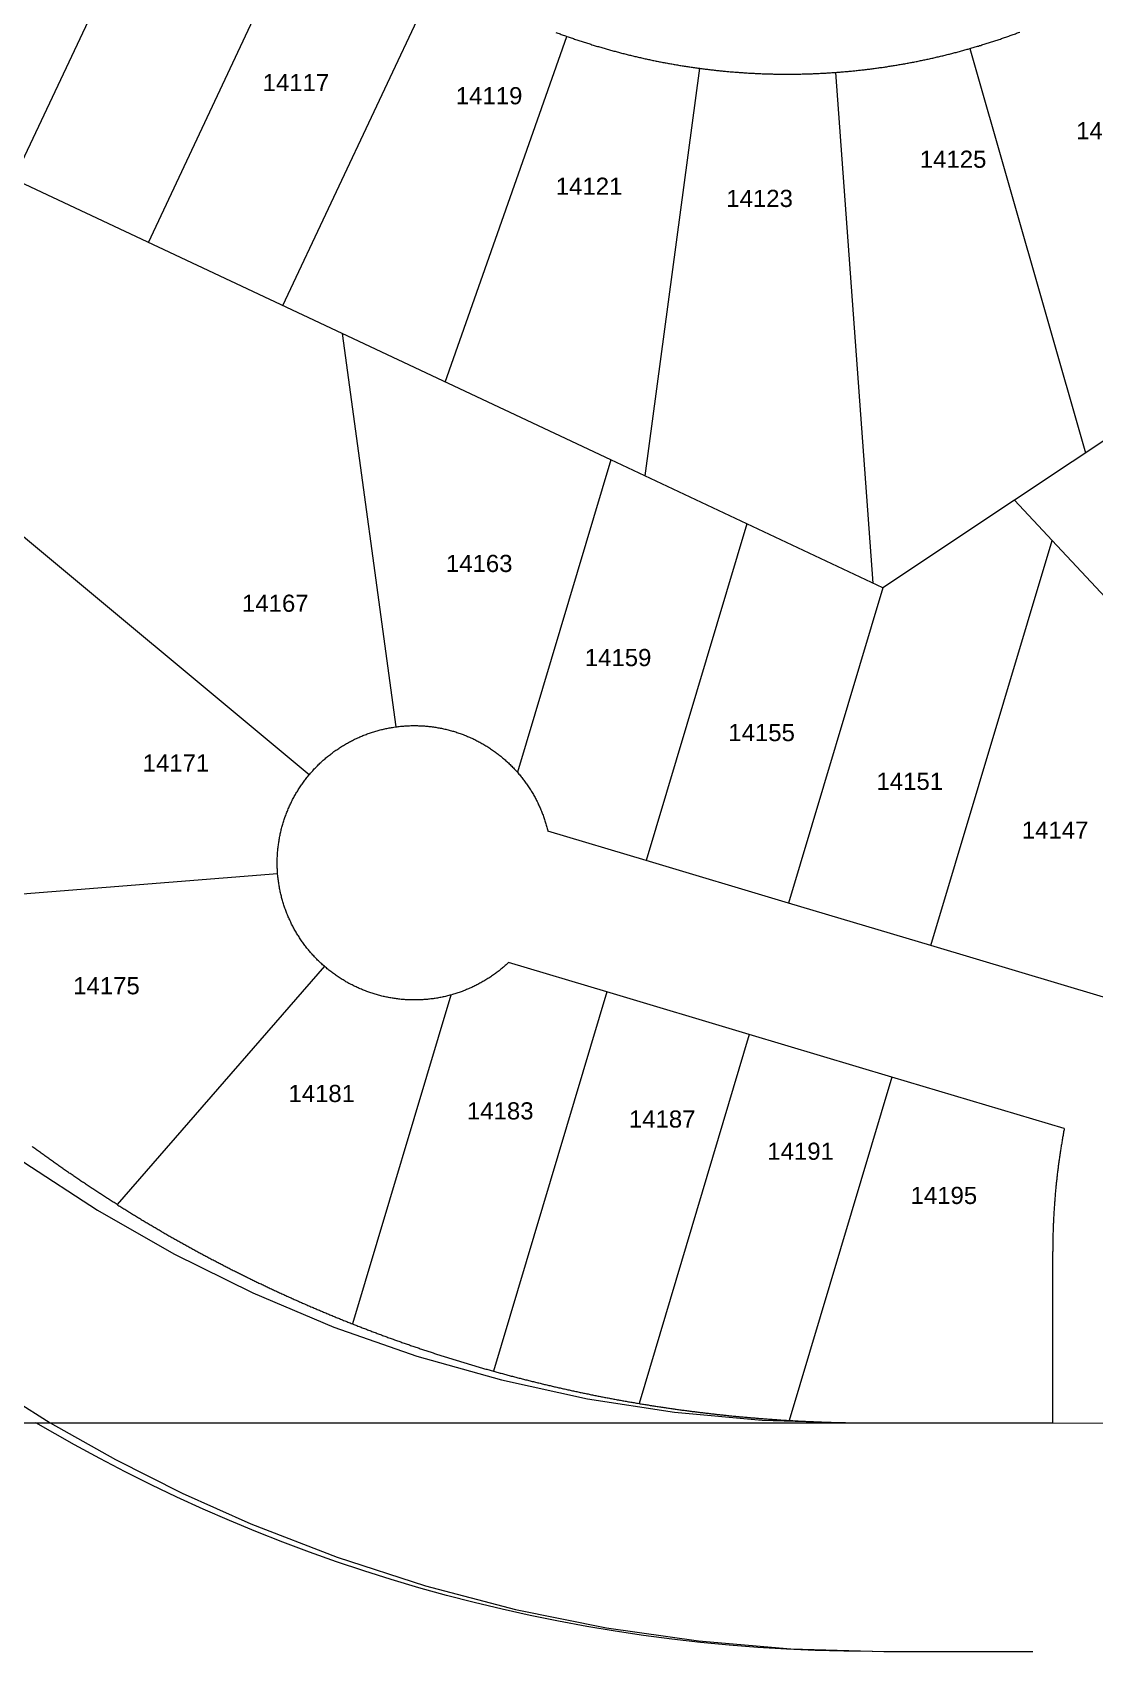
# Model space of a CAD drawing. Header units: feet. Extents: x 865220 to 2866543, y -2240498 to 973965.
# Drawn here: x 2861228 to 2861693, y 964642 to 965351 of the extents above; entities that cross this region are included whole.
import ezdxf
from ezdxf.enums import TextEntityAlignment as Align

# ---------------------------------------------------------------- set-up
doc = ezdxf.new("R2010")
doc.units = ezdxf.units.FT
doc.header["$LTSCALE"] = 0.015
doc.header["$MEASUREMENT"] = 0
doc.layers.add('Dakota County Addresses', color=7, linetype='Continuous')
doc.layers.add('Dakota County Parcels', color=7, linetype='Continuous')
doc.styles.add('Dimensions 100', font='arial.ttf')

# ---------------------------------------------------------------- blocks, each defined once
blk = doc.blocks.new('ACMAP_ANN_TEMPLATE_Dakota County Addresses')
at = {"layer": 'Dakota County Addresses', "style": 'Dimensions 100'}
blk.add_attdef('DakotaCountyAddress', text='', height=50, dxfattribs=at).set_placement((0, 0), align=Align.CENTER)

msp = doc.modelspace()

# ---------------------------------------------------------------- linework, layer by layer
at = {"layer": 'Dakota County Parcels', "lineweight": 5, "ltscale": 100}
for p, q in [((2861220.37, 965286.37), (2861287.61, 965429.33)), ((2861279.18, 965258.7), (2861346.42, 965401.66)), ((2861337.99, 965231.04), (2861405.24, 965374)), ((2861409, 965197.64), (2861462.29, 965348.79)), ((2861638.47, 965343.48), (2861689.05, 965166.67)), ((2861520.23, 965334.85), (2861496.36, 965156.55)), ((2861579.79, 965333.06), (2861596.08, 965109.65)), ((2861363.99, 965218.81), (2861220.37, 965286.37)), ((2861349.45, 965025.79), (2861061.05, 965266.11)), ((2861481.45, 965163.57), (2861363.99, 965218.81)), ((2861363.99, 965218.81), (2861387.44, 965046.83)), ((2861733.34, 965196.16), (2861658.02, 965146)), ((2861481.45, 965163.57), (2861440.63, 965026.96)), ((2861540.93, 965135.59), (2861481.45, 965163.57)), ((2861658.02, 965146), (2861600.4, 965107.62)), ((2861658.02, 965146), (2861674.44, 965128.4)), ((2861540.93, 965135.59), (2861496.94, 964988.39)), ((2861600.4, 965107.62), (2861540.93, 965135.59)), ((2861621.48, 964951.17), (2861674.44, 965128.4)), ((2861674.44, 965128.4), (2861766.9, 965029.31)), ((2861600.4, 965107.62), (2861559.21, 964969.78)), ((2861496.94, 964988.39), (2861453.91, 965001.25)), ((2861559.21, 964969.78), (2861496.94, 964988.39)), ((2861335.74, 964982.59), (2861117.37, 964965.11)), ((2861621.48, 964951.17), (2861559.21, 964969.78)), ((2861696.97, 964928.62), (2861621.48, 964951.17)), ((2861356.16, 964942.13), (2861265.47, 964837.96)), ((2861479.76, 964930.91), (2861436.73, 964943.77)), ((2861411.52, 964929.56), (2861368.54, 964785.7)), ((2861479.76, 964930.91), (2861430.19, 964765.04)), ((2861542.03, 964912.3), (2861479.76, 964930.91)), ((2861542.03, 964912.3), (2861493.81, 964750.92)), ((2861604.31, 964893.69), (2861542.03, 964912.3)), ((2861604.31, 964893.69), (2861559.42, 964743.5)), ((2861679.79, 964871.13), (2861604.31, 964893.69)), ((2860602.17, 964742.71), (2861229.93, 964742.52)), ((2861229.93, 964742.52), (2861236.2, 964742.52)), ((2861236.2, 964742.52), (2861586.12, 964742.41)), ((2861586.12, 964742.41), (2861674.73, 964742.39)), ((2861674.73, 964742.39), (2861734.72, 964742.37)), ((2861600.82, 964642.42), (2861666.02, 964642.4))]:
    msp.add_line(p, q, dxfattribs=at)
for points in [[(2861457.39, 965350.56), (2861457.86, 965350.39), (2861458.33, 965350.22), (2861458.8, 965350.04), (2861459.27, 965349.87), (2861459.74, 965349.7), (2861460.21, 965349.53), (2861460.68, 965349.36), (2861461.15, 965349.19), (2861461.62, 965349.03), (2861462.29, 965348.79)], [(2861462.29, 965348.79), (2861462.76, 965348.62), (2861463.24, 965348.46), (2861463.71, 965348.29), (2861464.18, 965348.13), (2861464.65, 965347.97), (2861465.13, 965347.81), (2861465.6, 965347.64), (2861466.07, 965347.48), (2861466.55, 965347.33), (2861467.02, 965347.17), (2861467.5, 965347.01), (2861467.97, 965346.85), (2861468.45, 965346.7), (2861468.92, 965346.54), (2861469.4, 965346.39), (2861469.87, 965346.23), (2861470.35, 965346.08), (2861470.82, 965345.93), (2861471.3, 965345.78), (2861471.78, 965345.63), (2861472.25, 965345.48), (2861472.73, 965345.33), (2861473.21, 965345.18), (2861473.69, 965345.03), (2861474.17, 965344.89), (2861474.64, 965344.74), (2861475.12, 965344.6), (2861475.6, 965344.45), (2861476.08, 965344.31), (2861476.56, 965344.17), (2861477.04, 965344.03), (2861477.52, 965343.89), (2861478, 965343.75), (2861478.48, 965343.61), (2861478.96, 965343.47), (2861479.44, 965343.33), (2861479.92, 965343.2), (2861480.4, 965343.06), (2861480.89, 965342.93), (2861481.37, 965342.79), (2861481.85, 965342.66), (2861482.33, 965342.53), (2861482.81, 965342.4), (2861483.3, 965342.27), (2861483.78, 965342.14), (2861484.26, 965342.01), (2861484.75, 965341.88), (2861485.23, 965341.75), (2861485.71, 965341.63), (2861486.2, 965341.5), (2861486.68, 965341.38), (2861487.16, 965341.25), (2861487.65, 965341.13), (2861488.13, 965341.01), (2861488.62, 965340.89), (2861489.1, 965340.77), (2861489.59, 965340.65), (2861490.08, 965340.53), (2861490.56, 965340.41), (2861491.05, 965340.29), (2861491.53, 965340.18), (2861492.02, 965340.06), (2861492.51, 965339.95), (2861492.99, 965339.83), (2861493.48, 965339.72), (2861493.97, 965339.61), (2861494.46, 965339.5), (2861494.94, 965339.39), (2861495.43, 965339.28), (2861495.92, 965339.17), (2861496.41, 965339.06), (2861496.9, 965338.95), (2861497.38, 965338.85), (2861497.87, 965338.74), (2861498.36, 965338.64), (2861498.85, 965338.54), (2861499.34, 965338.43), (2861499.83, 965338.33), (2861500.32, 965338.23), (2861500.81, 965338.13), (2861501.3, 965338.03), (2861501.79, 965337.93), (2861502.28, 965337.83), (2861502.77, 965337.74), (2861503.26, 965337.64), (2861503.75, 965337.55), (2861504.24, 965337.45), (2861504.73, 965337.36), (2861505.22, 965337.26), (2861505.72, 965337.17), (2861506.21, 965337.08), (2861506.7, 965336.99), (2861507.19, 965336.9), (2861507.68, 965336.81), (2861508.18, 965336.73), (2861508.67, 965336.64), (2861509.16, 965336.55), (2861509.65, 965336.47), (2861510.15, 965336.39), (2861510.64, 965336.3), (2861511.13, 965336.22), (2861511.63, 965336.14), (2861512.12, 965336.06), (2861512.61, 965335.98), (2861513.11, 965335.9), (2861513.6, 965335.82), (2861514.09, 965335.74), (2861514.59, 965335.67), (2861515.08, 965335.59), (2861515.58, 965335.52), (2861516.07, 965335.44), (2861516.56, 965335.37), (2861517.06, 965335.3), (2861517.55, 965335.23), (2861518.05, 965335.15), (2861518.54, 965335.08), (2861519.04, 965335.02), (2861519.53, 965334.95), (2861520.23, 965334.85)], [(2861638.47, 965343.48), (2861638.95, 965343.61), (2861639.43, 965343.75), (2861639.91, 965343.89), (2861640.39, 965344.03), (2861640.87, 965344.17), (2861641.35, 965344.32), (2861641.83, 965344.46), (2861642.31, 965344.6), (2861642.78, 965344.75), (2861643.26, 965344.89), (2861643.74, 965345.04), (2861644.22, 965345.19), (2861644.7, 965345.33), (2861645.17, 965345.48), (2861645.65, 965345.63), (2861646.13, 965345.78), (2861646.6, 965345.93), (2861647.08, 965346.08), (2861647.56, 965346.24), (2861648.03, 965346.39), (2861648.51, 965346.55), (2861648.98, 965346.7), (2861649.46, 965346.86), (2861649.93, 965347.01), (2861650.41, 965347.17), (2861650.88, 965347.33), (2861651.35, 965347.49), (2861651.83, 965347.65), (2861652.3, 965347.81), (2861652.77, 965347.97), (2861653.25, 965348.13), (2861653.72, 965348.3), (2861654.19, 965348.46), (2861654.66, 965348.63), (2861655.14, 965348.79), (2861655.61, 965348.96), (2861656.08, 965349.13), (2861656.55, 965349.3), (2861657.02, 965349.46), (2861657.49, 965349.63), (2861657.96, 965349.81), (2861658.43, 965349.98), (2861658.9, 965350.15), (2861659.37, 965350.32), (2861659.84, 965350.5), (2861660.3, 965350.67)], [(2861579.79, 965333.06), (2861580.29, 965333.09), (2861580.79, 965333.13), (2861581.29, 965333.17), (2861581.79, 965333.21), (2861582.28, 965333.25), (2861582.78, 965333.29), (2861583.28, 965333.33), (2861583.78, 965333.38), (2861584.28, 965333.42), (2861584.78, 965333.46), (2861585.27, 965333.51), (2861585.77, 965333.56), (2861586.27, 965333.6), (2861586.77, 965333.65), (2861587.26, 965333.7), (2861587.76, 965333.75), (2861588.26, 965333.8), (2861588.76, 965333.85), (2861589.25, 965333.9), (2861589.75, 965333.96), (2861590.25, 965334.01), (2861590.74, 965334.07), (2861591.24, 965334.12), (2861591.74, 965334.18), (2861592.23, 965334.23), (2861592.73, 965334.29), (2861593.23, 965334.35), (2861593.72, 965334.41), (2861594.22, 965334.47), (2861594.72, 965334.53), (2861595.21, 965334.6), (2861595.71, 965334.66), (2861596.2, 965334.72), (2861596.7, 965334.79), (2861597.19, 965334.86), (2861597.69, 965334.92), (2861598.19, 965334.99), (2861598.68, 965335.06), (2861599.18, 965335.13), (2861599.67, 965335.2), (2861600.17, 965335.27), (2861600.66, 965335.34), (2861601.16, 965335.41), (2861601.65, 965335.49), (2861602.14, 965335.56), (2861602.64, 965335.64), (2861603.13, 965335.71), (2861603.63, 965335.79), (2861604.12, 965335.87), (2861604.61, 965335.95), (2861605.11, 965336.03), (2861605.6, 965336.11), (2861606.09, 965336.19), (2861606.59, 965336.27), (2861607.08, 965336.35), (2861607.57, 965336.44), (2861608.07, 965336.52), (2861608.56, 965336.61), (2861609.05, 965336.69), (2861609.54, 965336.78), (2861610.04, 965336.87), (2861610.53, 965336.96), (2861611.02, 965337.05), (2861611.51, 965337.14), (2861612, 965337.23), (2861612.49, 965337.32), (2861612.99, 965337.42), (2861613.48, 965337.51), (2861613.97, 965337.6), (2861614.46, 965337.7), (2861614.95, 965337.8), (2861615.44, 965337.89), (2861615.93, 965337.99), (2861616.42, 965338.09), (2861616.91, 965338.19), (2861617.4, 965338.29), (2861617.89, 965338.39), (2861618.38, 965338.5), (2861618.87, 965338.6), (2861619.36, 965338.7), (2861619.84, 965338.81), (2861620.33, 965338.91), (2861620.82, 965339.02), (2861621.31, 965339.13), (2861621.8, 965339.24), (2861622.29, 965339.35), (2861622.77, 965339.46), (2861623.26, 965339.57), (2861623.75, 965339.68), (2861624.23, 965339.79), (2861624.72, 965339.9), (2861625.21, 965340.02), (2861625.7, 965340.13), (2861626.18, 965340.25), (2861626.67, 965340.37), (2861627.15, 965340.48), (2861627.64, 965340.6), (2861628.12, 965340.72), (2861628.61, 965340.84), (2861629.1, 965340.96), (2861629.58, 965341.08), (2861630.06, 965341.21), (2861630.55, 965341.33), (2861631.03, 965341.45), (2861631.52, 965341.58), (2861632, 965341.71), (2861632.48, 965341.83), (2861632.97, 965341.96), (2861633.45, 965342.09), (2861633.93, 965342.22), (2861634.42, 965342.35), (2861634.9, 965342.48), (2861635.38, 965342.61), (2861635.86, 965342.74), (2861636.35, 965342.88), (2861636.83, 965343.01), (2861637.31, 965343.15), (2861637.79, 965343.28), (2861638.47, 965343.48)], [(2861520.23, 965334.85), (2861520.73, 965334.79), (2861521.23, 965334.72), (2861521.72, 965334.66), (2861522.22, 965334.6), (2861522.71, 965334.53), (2861523.21, 965334.47), (2861523.71, 965334.41), (2861524.2, 965334.35), (2861524.7, 965334.29), (2861525.19, 965334.23), (2861525.69, 965334.18), (2861526.19, 965334.12), (2861526.68, 965334.06), (2861527.18, 965334.01), (2861527.68, 965333.95), (2861528.18, 965333.9), (2861528.67, 965333.85), (2861529.17, 965333.8), (2861529.67, 965333.75), (2861530.17, 965333.7), (2861530.66, 965333.65), (2861531.16, 965333.6), (2861531.66, 965333.55), (2861532.16, 965333.51), (2861532.65, 965333.46), (2861533.15, 965333.42), (2861533.65, 965333.37), (2861534.15, 965333.33), (2861534.65, 965333.29), (2861535.14, 965333.25), (2861535.64, 965333.21), (2861536.14, 965333.17), (2861536.64, 965333.13), (2861537.14, 965333.09), (2861537.64, 965333.06), (2861538.14, 965333.02), (2861538.63, 965332.99), (2861539.13, 965332.95), (2861539.63, 965332.92), (2861540.13, 965332.89), (2861540.63, 965332.85), (2861541.13, 965332.82), (2861541.63, 965332.79), (2861542.13, 965332.76), (2861542.63, 965332.74), (2861543.13, 965332.71), (2861543.62, 965332.68), (2861544.12, 965332.66), (2861544.62, 965332.63), (2861545.12, 965332.61), (2861545.62, 965332.59), (2861546.12, 965332.56), (2861546.62, 965332.54), (2861547.12, 965332.52), (2861547.62, 965332.5), (2861548.12, 965332.48), (2861548.62, 965332.47), (2861549.12, 965332.45), (2861549.62, 965332.43), (2861550.12, 965332.42), (2861550.62, 965332.4), (2861551.12, 965332.39), (2861551.62, 965332.38), (2861552.12, 965332.36), (2861552.62, 965332.35), (2861553.12, 965332.34), (2861553.62, 965332.33), (2861554.12, 965332.33), (2861554.62, 965332.32), (2861555.12, 965332.31), (2861555.62, 965332.31), (2861556.12, 965332.3), (2861556.62, 965332.3), (2861557.12, 965332.29), (2861557.62, 965332.29), (2861558.12, 965332.29), (2861558.62, 965332.29), (2861559.12, 965332.29), (2861559.62, 965332.29), (2861560.12, 965332.29), (2861560.62, 965332.3), (2861561.12, 965332.3), (2861561.62, 965332.3), (2861562.12, 965332.31), (2861562.62, 965332.32), (2861563.12, 965332.32), (2861563.62, 965332.33), (2861564.12, 965332.34), (2861564.61, 965332.35), (2861565.11, 965332.36), (2861565.61, 965332.37), (2861566.11, 965332.38), (2861566.61, 965332.4), (2861567.11, 965332.41), (2861567.61, 965332.43), (2861568.11, 965332.44), (2861568.61, 965332.46), (2861569.11, 965332.48), (2861569.61, 965332.5), (2861570.11, 965332.51), (2861570.61, 965332.53), (2861571.11, 965332.56), (2861571.61, 965332.58), (2861572.11, 965332.6), (2861572.61, 965332.62), (2861573.11, 965332.65), (2861573.61, 965332.67), (2861574.11, 965332.7), (2861574.61, 965332.73), (2861575.11, 965332.75), (2861575.6, 965332.78), (2861576.1, 965332.81), (2861576.6, 965332.84), (2861577.1, 965332.87), (2861577.6, 965332.91), (2861578.1, 965332.94), (2861578.6, 965332.97), (2861579.1, 965333.01), (2861579.79, 965333.06)], [(2861387.44, 965046.83), (2861387.94, 965046.89), (2861388.43, 965046.96), (2861388.93, 965047.01), (2861389.43, 965047.07), (2861389.92, 965047.11), (2861390.42, 965047.16), (2861390.92, 965047.2), (2861391.42, 965047.24), (2861391.92, 965047.27), (2861392.42, 965047.3), (2861392.92, 965047.32), (2861393.42, 965047.34), (2861393.92, 965047.36), (2861394.42, 965047.37), (2861394.92, 965047.38), (2861395.42, 965047.38), (2861395.92, 965047.38), (2861396.42, 965047.37), (2861396.92, 965047.36), (2861397.41, 965047.35), (2861397.91, 965047.33), (2861398.41, 965047.31), (2861398.91, 965047.28), (2861399.41, 965047.25), (2861399.91, 965047.22), (2861400.41, 965047.18), (2861400.91, 965047.14), (2861401.41, 965047.09), (2861401.9, 965047.04), (2861402.4, 965046.99), (2861402.9, 965046.93), (2861403.39, 965046.86), (2861403.89, 965046.8), (2861404.38, 965046.72), (2861404.88, 965046.65), (2861405.37, 965046.57), (2861405.86, 965046.48), (2861406.35, 965046.4), (2861406.85, 965046.3), (2861407.34, 965046.21), (2861407.83, 965046.11), (2861408.32, 965046), (2861408.8, 965045.89), (2861409.29, 965045.78), (2861409.78, 965045.67), (2861410.26, 965045.54), (2861410.75, 965045.42), (2861411.23, 965045.29), (2861411.71, 965045.16), (2861412.19, 965045.02), (2861412.67, 965044.88), (2861413.15, 965044.74), (2861413.63, 965044.59), (2861414.1, 965044.43), (2861414.58, 965044.28), (2861415.05, 965044.12), (2861415.52, 965043.95), (2861415.99, 965043.78), (2861416.46, 965043.61), (2861416.93, 965043.44), (2861417.4, 965043.26), (2861417.86, 965043.07), (2861418.33, 965042.88), (2861418.79, 965042.69), (2861419.25, 965042.5), (2861419.71, 965042.3), (2861420.16, 965042.09), (2861420.62, 965041.89), (2861421.07, 965041.68), (2861421.52, 965041.46), (2861421.97, 965041.24), (2861422.42, 965041.02), (2861422.87, 965040.79), (2861423.31, 965040.57), (2861423.75, 965040.33), (2861424.19, 965040.1), (2861424.63, 965039.85), (2861425.07, 965039.61), (2861425.5, 965039.36), (2861425.93, 965039.11), (2861426.36, 965038.86), (2861426.79, 965038.6), (2861427.22, 965038.34), (2861427.64, 965038.07), (2861428.06, 965037.8), (2861428.48, 965037.53), (2861428.9, 965037.25), (2861429.31, 965036.97), (2861429.72, 965036.69), (2861430.13, 965036.4), (2861430.54, 965036.11), (2861430.95, 965035.82), (2861431.35, 965035.52), (2861431.75, 965035.22), (2861432.15, 965034.92), (2861432.54, 965034.61), (2861432.93, 965034.3), (2861433.32, 965033.99), (2861433.71, 965033.67), (2861434.09, 965033.35), (2861434.48, 965033.03), (2861434.85, 965032.7), (2861435.23, 965032.37), (2861435.6, 965032.04), (2861435.98, 965031.71), (2861436.34, 965031.37), (2861436.71, 965031.03), (2861437.07, 965030.68), (2861437.43, 965030.33), (2861437.79, 965029.98), (2861438.14, 965029.63), (2861438.49, 965029.27), (2861438.84, 965028.91), (2861439.18, 965028.55), (2861439.52, 965028.19), (2861439.86, 965027.82), (2861440.2, 965027.45), (2861440.63, 965026.96)], [(2861349.45, 965025.79), (2861349.77, 965026.17), (2861350.1, 965026.55), (2861350.43, 965026.93), (2861350.76, 965027.3), (2861351.09, 965027.67), (2861351.43, 965028.04), (2861351.77, 965028.41), (2861352.11, 965028.77), (2861352.46, 965029.13), (2861352.81, 965029.49), (2861353.16, 965029.85), (2861353.51, 965030.2), (2861353.87, 965030.55), (2861354.23, 965030.89), (2861354.6, 965031.23), (2861354.97, 965031.57), (2861355.33, 965031.91), (2861355.71, 965032.24), (2861356.08, 965032.57), (2861356.46, 965032.9), (2861356.84, 965033.23), (2861357.22, 965033.55), (2861357.61, 965033.86), (2861358, 965034.18), (2861358.39, 965034.49), (2861358.78, 965034.8), (2861359.18, 965035.1), (2861359.58, 965035.4), (2861359.98, 965035.7), (2861360.38, 965036), (2861360.79, 965036.29), (2861361.2, 965036.58), (2861361.61, 965036.86), (2861362.02, 965037.14), (2861362.44, 965037.42), (2861362.86, 965037.69), (2861363.28, 965037.96), (2861363.7, 965038.23), (2861364.13, 965038.49), (2861364.55, 965038.75), (2861364.98, 965039.01), (2861365.41, 965039.26), (2861365.85, 965039.51), (2861366.28, 965039.76), (2861366.72, 965040), (2861367.16, 965040.24), (2861367.6, 965040.47), (2861368.04, 965040.71), (2861368.49, 965040.93), (2861368.94, 965041.16), (2861369.39, 965041.38), (2861369.84, 965041.59), (2861370.29, 965041.8), (2861370.74, 965042.01), (2861371.2, 965042.22), (2861371.66, 965042.42), (2861372.12, 965042.62), (2861372.58, 965042.81), (2861373.04, 965043), (2861373.5, 965043.18), (2861373.97, 965043.37), (2861374.44, 965043.54), (2861374.91, 965043.72), (2861375.38, 965043.89), (2861375.85, 965044.05), (2861376.32, 965044.22), (2861376.8, 965044.37), (2861377.27, 965044.53), (2861377.75, 965044.68), (2861378.23, 965044.82), (2861378.7, 965044.97), (2861379.19, 965045.11), (2861379.67, 965045.24), (2861380.15, 965045.37), (2861380.63, 965045.5), (2861381.12, 965045.62), (2861381.6, 965045.74), (2861382.09, 965045.85), (2861382.58, 965045.96), (2861383.07, 965046.07), (2861383.56, 965046.17), (2861384.05, 965046.27), (2861384.54, 965046.36), (2861385.03, 965046.45), (2861385.52, 965046.54), (2861386.02, 965046.62), (2861386.51, 965046.69), (2861387.44, 965046.83)], [(2861440.63, 965026.96), (2861440.96, 965026.58), (2861441.28, 965026.2), (2861441.61, 965025.82), (2861441.92, 965025.44), (2861442.24, 965025.05), (2861442.55, 965024.66), (2861442.86, 965024.27), (2861443.17, 965023.87), (2861443.47, 965023.47), (2861443.77, 965023.07), (2861444.06, 965022.67), (2861444.36, 965022.26), (2861444.65, 965021.85), (2861444.93, 965021.44), (2861445.21, 965021.03), (2861445.49, 965020.62), (2861445.77, 965020.2), (2861446.04, 965019.78), (2861446.31, 965019.36), (2861446.57, 965018.93), (2861446.83, 965018.51), (2861447.09, 965018.08), (2861447.34, 965017.65), (2861447.59, 965017.21), (2861447.84, 965016.78), (2861448.08, 965016.34), (2861448.32, 965015.9), (2861448.56, 965015.46), (2861448.79, 965015.02), (2861449.02, 965014.58), (2861449.25, 965014.13), (2861449.47, 965013.68), (2861449.68, 965013.23), (2861449.9, 965012.78), (2861450.11, 965012.32), (2861450.31, 965011.87), (2861450.51, 965011.41), (2861450.71, 965010.95), (2861450.91, 965010.49), (2861451.1, 965010.03), (2861451.28, 965009.57), (2861451.47, 965009.1), (2861451.65, 965008.63), (2861451.82, 965008.17), (2861451.99, 965007.7), (2861452.16, 965007.23), (2861452.32, 965006.75), (2861452.48, 965006.28), (2861452.64, 965005.8), (2861452.79, 965005.33), (2861452.94, 965004.85), (2861453.08, 965004.37), (2861453.22, 965003.89), (2861453.36, 965003.41), (2861453.49, 965002.93), (2861453.62, 965002.44), (2861453.74, 965001.96), (2861453.91, 965001.25)], [(2861335.74, 964982.59), (2861335.7, 964983.09), (2861335.67, 964983.59), (2861335.64, 964984.09), (2861335.61, 964984.59), (2861335.59, 964985.09), (2861335.58, 964985.59), (2861335.56, 964986.09), (2861335.55, 964986.59), (2861335.55, 964987.09), (2861335.55, 964987.58), (2861335.55, 964988.08), (2861335.56, 964988.58), (2861335.57, 964989.08), (2861335.59, 964989.58), (2861335.61, 964990.08), (2861335.63, 964990.58), (2861335.66, 964991.08), (2861335.7, 964991.58), (2861335.73, 964992.08), (2861335.77, 964992.58), (2861335.82, 964993.08), (2861335.87, 964993.57), (2861335.92, 964994.07), (2861335.98, 964994.57), (2861336.04, 964995.06), (2861336.11, 964995.56), (2861336.18, 964996.05), (2861336.25, 964996.55), (2861336.33, 964997.04), (2861336.41, 964997.53), (2861336.5, 964998.03), (2861336.59, 964998.52), (2861336.69, 964999.01), (2861336.78, 964999.5), (2861336.89, 964999.99), (2861337, 965000.48), (2861337.11, 965000.96), (2861337.22, 965001.45), (2861337.34, 965001.94), (2861337.46, 965002.42), (2861337.59, 965002.9), (2861337.72, 965003.39), (2861337.86, 965003.87), (2861338, 965004.35), (2861338.14, 965004.83), (2861338.29, 965005.31), (2861338.44, 965005.78), (2861338.59, 965006.26), (2861338.75, 965006.73), (2861338.92, 965007.2), (2861339.08, 965007.67), (2861339.26, 965008.14), (2861339.43, 965008.61), (2861339.61, 965009.08), (2861339.79, 965009.54), (2861339.98, 965010.01), (2861340.17, 965010.47), (2861340.36, 965010.93), (2861340.56, 965011.39), (2861340.76, 965011.85), (2861340.97, 965012.3), (2861341.18, 965012.76), (2861341.39, 965013.21), (2861341.61, 965013.66), (2861341.83, 965014.11), (2861342.05, 965014.56), (2861342.28, 965015), (2861342.51, 965015.44), (2861342.75, 965015.88), (2861342.99, 965016.32), (2861343.23, 965016.76), (2861343.48, 965017.19), (2861343.73, 965017.63), (2861343.98, 965018.06), (2861344.24, 965018.49), (2861344.5, 965018.91), (2861344.77, 965019.34), (2861345.03, 965019.76), (2861345.31, 965020.18), (2861345.58, 965020.6), (2861345.86, 965021.01), (2861346.14, 965021.42), (2861346.43, 965021.84), (2861346.72, 965022.24), (2861347.01, 965022.65), (2861347.3, 965023.05), (2861347.6, 965023.45), (2861347.9, 965023.85), (2861348.21, 965024.25), (2861348.52, 965024.64), (2861348.83, 965025.03), (2861349.45, 965025.79)], [(2861356.16, 964942.13), (2861355.78, 964942.46), (2861355.41, 964942.79), (2861355.04, 964943.13), (2861354.67, 964943.47), (2861354.31, 964943.81), (2861353.94, 964944.15), (2861353.59, 964944.5), (2861353.23, 964944.85), (2861352.88, 964945.21), (2861352.53, 964945.56), (2861352.18, 964945.92), (2861351.84, 964946.29), (2861351.5, 964946.65), (2861351.16, 964947.02), (2861350.82, 964947.39), (2861350.49, 964947.77), (2861350.16, 964948.14), (2861349.84, 964948.52), (2861349.51, 964948.91), (2861349.2, 964949.29), (2861348.88, 964949.68), (2861348.57, 964950.07), (2861348.26, 964950.46), (2861347.95, 964950.86), (2861347.65, 964951.25), (2861347.35, 964951.65), (2861347.05, 964952.06), (2861346.76, 964952.46), (2861346.47, 964952.87), (2861346.19, 964953.28), (2861345.9, 964953.69), (2861345.62, 964954.11), (2861345.35, 964954.52), (2861345.08, 964954.94), (2861344.81, 964955.37), (2861344.54, 964955.79), (2861344.28, 964956.22), (2861344.02, 964956.64), (2861343.77, 964957.07), (2861343.52, 964957.51), (2861343.27, 964957.94), (2861343.03, 964958.38), (2861342.79, 964958.82), (2861342.55, 964959.26), (2861342.32, 964959.7), (2861342.09, 964960.14), (2861341.86, 964960.59), (2861341.64, 964961.04), (2861341.43, 964961.49), (2861341.21, 964961.94), (2861341, 964962.39), (2861340.8, 964962.85), (2861340.59, 964963.31), (2861340.39, 964963.77), (2861340.2, 964964.23), (2861340.01, 964964.69), (2861339.82, 964965.15), (2861339.64, 964965.62), (2861339.46, 964966.08), (2861339.28, 964966.55), (2861339.11, 964967.02), (2861338.94, 964967.49), (2861338.78, 964967.96), (2861338.62, 964968.44), (2861338.46, 964968.91), (2861338.31, 964969.39), (2861338.16, 964969.87), (2861338.02, 964970.35), (2861337.88, 964970.83), (2861337.74, 964971.31), (2861337.61, 964971.79), (2861337.48, 964972.27), (2861337.36, 964972.76), (2861337.24, 964973.24), (2861337.12, 964973.73), (2861337.01, 964974.22), (2861336.9, 964974.7), (2861336.8, 964975.19), (2861336.7, 964975.68), (2861336.61, 964976.17), (2861336.51, 964976.67), (2861336.43, 964977.16), (2861336.34, 964977.65), (2861336.26, 964978.14), (2861336.19, 964978.64), (2861336.12, 964979.13), (2861336.05, 964979.63), (2861335.99, 964980.12), (2861335.93, 964980.62), (2861335.88, 964981.12), (2861335.83, 964981.62), (2861335.74, 964982.59)], [(2861411.52, 964929.56), (2861411.04, 964929.43), (2861410.56, 964929.3), (2861410.07, 964929.18), (2861409.59, 964929.06), (2861409.1, 964928.94), (2861408.61, 964928.83), (2861408.13, 964928.73), (2861407.64, 964928.62), (2861407.15, 964928.52), (2861406.66, 964928.43), (2861406.16, 964928.34), (2861405.67, 964928.25), (2861405.18, 964928.17), (2861404.69, 964928.09), (2861404.19, 964928.02), (2861403.7, 964927.95), (2861403.2, 964927.88), (2861402.7, 964927.82), (2861402.21, 964927.76), (2861401.71, 964927.71), (2861401.21, 964927.66), (2861400.71, 964927.61), (2861400.22, 964927.57), (2861399.72, 964927.54), (2861399.22, 964927.5), (2861398.72, 964927.48), (2861398.22, 964927.45), (2861397.72, 964927.43), (2861397.22, 964927.41), (2861396.72, 964927.4), (2861396.22, 964927.4), (2861395.72, 964927.39), (2861395.22, 964927.39), (2861394.72, 964927.4), (2861394.22, 964927.41), (2861393.72, 964927.42), (2861393.22, 964927.44), (2861392.72, 964927.46), (2861392.22, 964927.48), (2861391.72, 964927.51), (2861391.23, 964927.55), (2861390.73, 964927.58), (2861390.23, 964927.63), (2861389.73, 964927.67), (2861389.23, 964927.72), (2861388.74, 964927.78), (2861388.24, 964927.84), (2861387.74, 964927.9), (2861387.25, 964927.97), (2861386.75, 964928.04), (2861386.26, 964928.11), (2861385.77, 964928.19), (2861385.27, 964928.28), (2861384.78, 964928.36), (2861384.29, 964928.46), (2861383.8, 964928.55), (2861383.31, 964928.65), (2861382.82, 964928.76), (2861382.33, 964928.86), (2861381.85, 964928.98), (2861381.36, 964929.09), (2861380.87, 964929.21), (2861380.39, 964929.34), (2861379.91, 964929.46), (2861379.42, 964929.6), (2861378.94, 964929.73), (2861378.46, 964929.87), (2861377.98, 964930.02), (2861377.51, 964930.17), (2861377.03, 964930.32), (2861376.56, 964930.47), (2861376.08, 964930.64), (2861375.61, 964930.8), (2861375.14, 964930.97), (2861374.67, 964931.14), (2861374.2, 964931.32), (2861373.74, 964931.49), (2861373.27, 964931.68), (2861372.81, 964931.87), (2861372.35, 964932.06), (2861371.89, 964932.25), (2861371.43, 964932.45), (2861370.97, 964932.65), (2861370.51, 964932.86), (2861370.06, 964933.07), (2861369.61, 964933.29), (2861369.16, 964933.5), (2861368.71, 964933.73), (2861368.26, 964933.95), (2861367.82, 964934.18), (2861367.38, 964934.41), (2861366.94, 964934.65), (2861366.5, 964934.89), (2861366.06, 964935.13), (2861365.63, 964935.38), (2861365.2, 964935.63), (2861364.77, 964935.89), (2861364.34, 964936.15), (2861363.91, 964936.41), (2861363.49, 964936.67), (2861363.07, 964936.94), (2861362.65, 964937.21), (2861362.23, 964937.49), (2861361.82, 964937.77), (2861361.4, 964938.05), (2861360.99, 964938.34), (2861360.59, 964938.63), (2861360.18, 964938.92), (2861359.78, 964939.22), (2861359.38, 964939.52), (2861358.98, 964939.82), (2861358.59, 964940.13), (2861358.19, 964940.44), (2861357.8, 964940.75), (2861357.42, 964941.06), (2861357.03, 964941.38), (2861356.65, 964941.71), (2861356.16, 964942.13)], [(2861436.73, 964943.77), (2861436.37, 964943.43), (2861436, 964943.09), (2861435.63, 964942.75), (2861435.26, 964942.42), (2861434.88, 964942.09), (2861434.5, 964941.76), (2861434.12, 964941.44), (2861433.74, 964941.12), (2861433.35, 964940.8), (2861432.96, 964940.49), (2861432.57, 964940.18), (2861432.17, 964939.87), (2861431.78, 964939.57), (2861431.38, 964939.27), (2861430.98, 964938.97), (2861430.57, 964938.68), (2861430.16, 964938.39), (2861429.75, 964938.1), (2861429.34, 964937.82), (2861428.93, 964937.54), (2861428.51, 964937.26), (2861428.09, 964936.99), (2861427.67, 964936.72), (2861427.25, 964936.45), (2861426.82, 964936.19), (2861426.39, 964935.93), (2861425.96, 964935.68), (2861425.53, 964935.43), (2861425.1, 964935.18), (2861424.66, 964934.93), (2861424.22, 964934.69), (2861423.78, 964934.45), (2861423.34, 964934.22), (2861422.9, 964933.99), (2861422.45, 964933.77), (2861422, 964933.54), (2861421.56, 964933.32), (2861421.1, 964933.11), (2861420.65, 964932.9), (2861420.2, 964932.69), (2861419.74, 964932.49), (2861419.28, 964932.29), (2861418.82, 964932.09), (2861418.36, 964931.9), (2861417.9, 964931.71), (2861417.43, 964931.53), (2861416.97, 964931.35), (2861416.5, 964931.17), (2861416.03, 964931), (2861415.56, 964930.83), (2861415.09, 964930.66), (2861414.61, 964930.5), (2861414.14, 964930.35), (2861413.66, 964930.19), (2861413.18, 964930.04), (2861412.71, 964929.9), (2861412.23, 964929.76), (2861411.52, 964929.56)], [(2861136.76, 964931.08), (2861164.55, 964904.46), (2861193.91, 964879.58), (2861224.74, 964856.53), (2861256.92, 964835.42), (2861290.32, 964816.3), (2861324.83, 964799.27), (2861360.32, 964784.37), (2861396.65, 964771.66), (2861433.68, 964761.2), (2861471.29, 964753.02), (2861509.33, 964747.15), (2861547.65, 964743.61), (2861586.12, 964742.41)], [(2861679.79, 964871.13), (2861679.7, 964870.64), (2861679.61, 964870.15), (2861679.52, 964869.66), (2861679.43, 964869.17), (2861679.34, 964868.68), (2861679.25, 964868.18), (2861679.16, 964867.69), (2861679.08, 964867.2), (2861678.99, 964866.71), (2861678.91, 964866.21), (2861678.82, 964865.72), (2861678.74, 964865.23), (2861678.66, 964864.73), (2861678.57, 964864.24), (2861678.49, 964863.75), (2861678.41, 964863.25), (2861678.34, 964862.76), (2861678.26, 964862.27), (2861678.18, 964861.77), (2861678.1, 964861.28), (2861678.03, 964860.78), (2861677.95, 964860.29), (2861677.88, 964859.8), (2861677.81, 964859.3), (2861677.74, 964858.81), (2861677.66, 964858.31), (2861677.59, 964857.82), (2861677.52, 964857.32), (2861677.46, 964856.83), (2861677.39, 964856.33), (2861677.32, 964855.84), (2861677.26, 964855.34), (2861677.19, 964854.84), (2861677.13, 964854.35), (2861677.06, 964853.85), (2861677, 964853.36), (2861676.94, 964852.86), (2861676.88, 964852.36), (2861676.82, 964851.87), (2861676.76, 964851.37), (2861676.7, 964850.87), (2861676.64, 964850.38), (2861676.59, 964849.88), (2861676.53, 964849.38), (2861676.48, 964848.89), (2861676.42, 964848.39), (2861676.37, 964847.89), (2861676.32, 964847.4), (2861676.26, 964846.9), (2861676.21, 964846.4), (2861676.16, 964845.9), (2861676.11, 964845.41), (2861676.07, 964844.91), (2861676.02, 964844.41), (2861675.97, 964843.91), (2861675.93, 964843.42), (2861675.88, 964842.92), (2861675.84, 964842.42), (2861675.8, 964841.92), (2861675.75, 964841.42), (2861675.71, 964840.93), (2861675.67, 964840.43), (2861675.63, 964839.93), (2861675.6, 964839.43), (2861675.56, 964838.93), (2861675.52, 964838.43), (2861675.48, 964837.93), (2861675.45, 964837.44), (2861675.42, 964836.94), (2861675.38, 964836.44), (2861675.35, 964835.94), (2861675.32, 964835.44), (2861675.29, 964834.94), (2861675.26, 964834.44), (2861675.23, 964833.94), (2861675.2, 964833.44), (2861675.17, 964832.94), (2861675.15, 964832.45), (2861675.12, 964831.95), (2861675.09, 964831.45), (2861675.07, 964830.95), (2861675.05, 964830.45), (2861675.03, 964829.95), (2861675, 964829.45), (2861674.98, 964828.95), (2861674.96, 964828.45), (2861674.94, 964827.95), (2861674.93, 964827.45), (2861674.91, 964826.95), (2861674.89, 964826.45), (2861674.88, 964825.95), (2861674.86, 964825.45), (2861674.85, 964824.95), (2861674.84, 964824.45), (2861674.83, 964823.95), (2861674.81, 964823.45), (2861674.8, 964822.95), (2861674.79, 964822.45), (2861674.79, 964821.95), (2861674.78, 964821.45), (2861674.77, 964820.95), (2861674.77, 964820.45), (2861674.76, 964819.95), (2861674.76, 964819.45), (2861674.75, 964818.95), (2861674.75, 964818.45), (2861674.75, 964817.95), (2861674.75, 964817.38)], [(2861265.47, 964837.96), (2861265.05, 964838.22), (2861264.63, 964838.49), (2861264.21, 964838.76), (2861263.78, 964839.03), (2861263.36, 964839.3), (2861262.94, 964839.56), (2861262.52, 964839.83), (2861262.1, 964840.1), (2861261.68, 964840.37), (2861261.26, 964840.64), (2861260.83, 964840.91), (2861260.41, 964841.18), (2861259.99, 964841.45), (2861259.57, 964841.72), (2861259.15, 964842), (2861258.73, 964842.27), (2861258.32, 964842.54), (2861257.9, 964842.81), (2861257.48, 964843.09), (2861257.06, 964843.36), (2861256.64, 964843.63), (2861256.22, 964843.91), (2861255.8, 964844.18), (2861255.39, 964844.46), (2861254.97, 964844.73), (2861254.55, 964845.01), (2861254.13, 964845.28), (2861253.72, 964845.56), (2861253.3, 964845.83), (2861252.88, 964846.11), (2861252.47, 964846.39), (2861252.05, 964846.66), (2861251.64, 964846.94), (2861251.22, 964847.22), (2861250.81, 964847.5), (2861250.39, 964847.78), (2861249.98, 964848.06), (2861249.56, 964848.34), (2861249.15, 964848.62), (2861248.73, 964848.9), (2861248.32, 964849.18), (2861247.9, 964849.46), (2861247.49, 964849.74), (2861247.08, 964850.02), (2861246.66, 964850.3), (2861246.25, 964850.58), (2861245.84, 964850.86), (2861245.43, 964851.15), (2861245.01, 964851.43), (2861244.6, 964851.71), (2861244.19, 964852), (2861243.78, 964852.28), (2861243.37, 964852.57), (2861242.96, 964852.85), (2861242.55, 964853.14), (2861242.14, 964853.42), (2861241.73, 964853.71), (2861241.32, 964853.99), (2861240.91, 964854.28), (2861240.5, 964854.56), (2861240.09, 964854.85), (2861239.68, 964855.14), (2861239.27, 964855.43), (2861238.86, 964855.71), (2861238.45, 964856), (2861238.04, 964856.29), (2861237.64, 964856.58), (2861237.23, 964856.87), (2861236.82, 964857.16), (2861236.41, 964857.45), (2861236.01, 964857.74), (2861235.6, 964858.03), (2861235.19, 964858.32), (2861234.79, 964858.61), (2861234.38, 964858.9), (2861233.97, 964859.2), (2861233.57, 964859.49), (2861233.16, 964859.78), (2861232.76, 964860.07), (2861232.35, 964860.37), (2861231.95, 964860.66), (2861231.54, 964860.95), (2861231.14, 964861.25), (2861230.74, 964861.54), (2861230.33, 964861.84), (2861229.93, 964862.13), (2861229.53, 964862.43), (2861229.12, 964862.72), (2861228.72, 964863.02), (2861228.32, 964863.32)], [(2861090.83, 964856.55), (2861117.46, 964830.79), (2861145.39, 964806.44), (2861174.54, 964783.57), (2861204.84, 964762.25), (2861236.2, 964742.52)], [(2861265.47, 964837.96), (2861265.9, 964837.69), (2861266.32, 964837.43), (2861266.74, 964837.16), (2861267.17, 964836.89), (2861267.59, 964836.63), (2861268.01, 964836.36), (2861268.44, 964836.1), (2861268.86, 964835.84), (2861269.29, 964835.57), (2861269.71, 964835.31), (2861270.14, 964835.05), (2861270.56, 964834.78), (2861270.99, 964834.52), (2861271.41, 964834.26), (2861271.84, 964834), (2861272.27, 964833.74), (2861272.69, 964833.47), (2861273.12, 964833.21), (2861273.55, 964832.95), (2861273.97, 964832.69), (2861274.4, 964832.43), (2861274.83, 964832.17), (2861275.26, 964831.92), (2861275.68, 964831.66), (2861276.11, 964831.4), (2861276.54, 964831.14), (2861276.97, 964830.88), (2861277.4, 964830.63), (2861277.83, 964830.37), (2861278.26, 964830.11), (2861278.69, 964829.86), (2861279.11, 964829.6), (2861279.54, 964829.35), (2861279.97, 964829.09), (2861280.4, 964828.84), (2861280.83, 964828.58), (2861281.27, 964828.33), (2861281.7, 964828.07), (2861282.13, 964827.82), (2861282.56, 964827.57), (2861282.99, 964827.31), (2861283.42, 964827.06), (2861283.85, 964826.81), (2861284.28, 964826.56), (2861284.72, 964826.31), (2861285.15, 964826.06), (2861285.58, 964825.8), (2861286.01, 964825.55), (2861286.45, 964825.3), (2861286.88, 964825.06), (2861287.31, 964824.81), (2861287.75, 964824.56), (2861288.18, 964824.31), (2861288.62, 964824.06), (2861289.05, 964823.81), (2861289.48, 964823.57), (2861289.92, 964823.32), (2861290.35, 964823.07), (2861290.79, 964822.82), (2861291.22, 964822.58), (2861291.66, 964822.33), (2861292.1, 964822.09), (2861292.53, 964821.84), (2861292.97, 964821.6), (2861293.4, 964821.35), (2861293.84, 964821.11), (2861294.28, 964820.87), (2861294.71, 964820.62), (2861295.15, 964820.38), (2861295.59, 964820.14), (2861296.02, 964819.9), (2861296.46, 964819.65), (2861296.9, 964819.41), (2861297.34, 964819.17), (2861297.78, 964818.93), (2861298.21, 964818.69), (2861298.65, 964818.45), (2861299.09, 964818.21), (2861299.53, 964817.97), (2861299.97, 964817.73), (2861300.41, 964817.49), (2861300.85, 964817.25), (2861301.29, 964817.02), (2861301.73, 964816.78), (2861302.17, 964816.54), (2861302.61, 964816.3), (2861303.05, 964816.07), (2861303.49, 964815.83), (2861303.93, 964815.6), (2861304.37, 964815.36), (2861304.81, 964815.13), (2861305.25, 964814.89), (2861305.7, 964814.66), (2861306.14, 964814.42), (2861306.58, 964814.19), (2861307.02, 964813.96), (2861307.46, 964813.72), (2861307.91, 964813.49), (2861308.35, 964813.26), (2861308.79, 964813.03), (2861309.23, 964812.79), (2861309.68, 964812.56), (2861310.12, 964812.33), (2861310.57, 964812.1), (2861311.01, 964811.87), (2861311.45, 964811.64), (2861311.9, 964811.41), (2861312.34, 964811.18), (2861312.79, 964810.95), (2861313.23, 964810.73), (2861313.68, 964810.5), (2861314.12, 964810.27), (2861314.57, 964810.04), (2861315.01, 964809.82), (2861315.46, 964809.59), (2861315.9, 964809.36), (2861316.35, 964809.14), (2861316.8, 964808.91), (2861317.24, 964808.69), (2861317.69, 964808.46), (2861318.14, 964808.24), (2861318.58, 964808.01), (2861319.03, 964807.79), (2861319.48, 964807.57), (2861319.92, 964807.34), (2861320.37, 964807.12), (2861320.82, 964806.9), (2861321.27, 964806.68), (2861321.72, 964806.46), (2861322.16, 964806.24), (2861322.61, 964806.01), (2861323.06, 964805.79), (2861323.51, 964805.57), (2861323.96, 964805.35), (2861324.41, 964805.14), (2861324.86, 964804.92), (2861325.31, 964804.7), (2861325.76, 964804.48), (2861326.21, 964804.26), (2861326.66, 964804.04), (2861327.11, 964803.83), (2861327.56, 964803.61), (2861328.01, 964803.39), (2861328.46, 964803.18), (2861328.91, 964802.96), (2861329.36, 964802.75), (2861329.81, 964802.53), (2861330.27, 964802.32), (2861330.72, 964802.1), (2861331.17, 964801.89), (2861331.62, 964801.68), (2861332.07, 964801.46), (2861332.53, 964801.25), (2861332.98, 964801.04), (2861333.43, 964800.83), (2861333.88, 964800.61), (2861334.34, 964800.4), (2861334.79, 964800.19), (2861335.24, 964799.98), (2861335.7, 964799.77), (2861336.15, 964799.56), (2861336.61, 964799.35), (2861337.06, 964799.14), (2861337.51, 964798.93), (2861337.97, 964798.73), (2861338.42, 964798.52), (2861338.88, 964798.31), (2861339.33, 964798.1), (2861339.79, 964797.9), (2861340.24, 964797.69), (2861340.7, 964797.48), (2861341.15, 964797.28), (2861341.61, 964797.07), (2861342.07, 964796.87), (2861342.52, 964796.66), (2861342.98, 964796.46), (2861343.43, 964796.25), (2861343.89, 964796.05), (2861344.35, 964795.85), (2861344.81, 964795.64), (2861345.26, 964795.44), (2861345.72, 964795.24), (2861346.18, 964795.04), (2861346.63, 964794.84), (2861347.09, 964794.63), (2861347.55, 964794.43), (2861348.01, 964794.23), (2861348.47, 964794.03), (2861348.92, 964793.83), (2861349.38, 964793.64), (2861349.84, 964793.44), (2861350.3, 964793.24), (2861350.76, 964793.04), (2861351.22, 964792.84), (2861351.68, 964792.65), (2861352.14, 964792.45), (2861352.6, 964792.25), (2861353.06, 964792.06), (2861353.52, 964791.86), (2861353.98, 964791.66), (2861354.44, 964791.47), (2861354.9, 964791.27), (2861355.36, 964791.08), (2861355.82, 964790.89), (2861356.28, 964790.69), (2861356.74, 964790.5), (2861357.2, 964790.31), (2861357.66, 964790.11), (2861358.13, 964789.92), (2861358.59, 964789.73), (2861359.05, 964789.54), (2861359.51, 964789.35), (2861359.97, 964789.16), (2861360.44, 964788.97), (2861360.9, 964788.78), (2861361.36, 964788.59), (2861361.82, 964788.4), (2861362.29, 964788.21), (2861362.75, 964788.02), (2861363.21, 964787.83), (2861363.68, 964787.65), (2861364.14, 964787.46), (2861364.6, 964787.27), (2861365.07, 964787.08), (2861365.53, 964786.9), (2861366, 964786.71), (2861366.46, 964786.53), (2861366.92, 964786.34), (2861367.39, 964786.16), (2861367.85, 964785.97), (2861368.54, 964785.7)], [(2861674.73, 964742.39), (2861674.73, 964742.39), (2861674.75, 964817.38)], [(2861368.54, 964785.7), (2861369, 964785.52), (2861369.47, 964785.34), (2861369.93, 964785.15), (2861370.4, 964784.97), (2861370.86, 964784.79), (2861371.33, 964784.61), (2861371.79, 964784.43), (2861372.26, 964784.25), (2861372.73, 964784.07), (2861373.19, 964783.89), (2861373.66, 964783.71), (2861374.13, 964783.53), (2861374.59, 964783.35), (2861375.06, 964783.17), (2861375.53, 964782.99), (2861375.99, 964782.82), (2861376.46, 964782.64), (2861376.93, 964782.46), (2861377.4, 964782.28), (2861377.87, 964782.11), (2861378.33, 964781.93), (2861378.8, 964781.76), (2861379.27, 964781.58), (2861379.74, 964781.41), (2861380.21, 964781.23), (2861380.68, 964781.06), (2861381.14, 964780.89), (2861381.61, 964780.71), (2861382.08, 964780.54), (2861382.55, 964780.37), (2861383.02, 964780.19), (2861383.49, 964780.02), (2861383.96, 964779.85), (2861384.43, 964779.68), (2861384.9, 964779.51), (2861385.37, 964779.34), (2861385.84, 964779.17), (2861386.31, 964779), (2861386.78, 964778.83), (2861387.25, 964778.66), (2861387.72, 964778.5), (2861388.19, 964778.33), (2861388.67, 964778.16), (2861389.14, 964777.99), (2861389.61, 964777.83), (2861390.08, 964777.66), (2861390.55, 964777.49), (2861391.02, 964777.33), (2861391.49, 964777.16), (2861391.97, 964777), (2861392.44, 964776.83), (2861392.91, 964776.67), (2861393.38, 964776.51), (2861393.86, 964776.34), (2861394.33, 964776.18), (2861394.8, 964776.02), (2861395.27, 964775.85), (2861395.75, 964775.69), (2861396.22, 964775.53), (2861396.69, 964775.37), (2861397.17, 964775.21), (2861397.64, 964775.05), (2861398.11, 964774.89), (2861398.59, 964774.73), (2861399.06, 964774.57), (2861399.54, 964774.41), (2861400.01, 964774.25), (2861400.48, 964774.1), (2861400.96, 964773.94), (2861401.43, 964773.78), (2861401.91, 964773.62), (2861402.38, 964773.47), (2861402.86, 964773.31), (2861403.33, 964773.16), (2861403.81, 964773), (2861404.28, 964772.85), (2861404.76, 964772.69), (2861405.23, 964772.54), (2861405.71, 964772.38), (2861406.19, 964772.23), (2861406.66, 964772.08), (2861407.14, 964771.92), (2861407.61, 964771.77), (2861408.09, 964771.62), (2861408.57, 964771.47), (2861409.04, 964771.32), (2861409.52, 964771.17), (2861410, 964771.02), (2861410.47, 964770.87), (2861410.95, 964770.72), (2861411.43, 964770.57), (2861411.91, 964770.42), (2861412.38, 964770.27), (2861412.86, 964770.12), (2861413.34, 964769.98), (2861413.82, 964769.83), (2861414.29, 964769.68), (2861414.77, 964769.54), (2861415.25, 964769.39), (2861415.73, 964769.24), (2861416.21, 964769.1), (2861416.69, 964768.95), (2861417.16, 964768.81), (2861417.64, 964768.66), (2861418.12, 964768.52), (2861418.6, 964768.38), (2861419.08, 964768.23), (2861419.56, 964768.09), (2861420.04, 964767.95), (2861420.52, 964767.81), (2861421, 964767.67), (2861421.48, 964767.53), (2861421.96, 964767.39), (2861422.44, 964767.24), (2861422.92, 964767.1), (2861423.4, 964766.97), (2861423.88, 964766.83), (2861424.36, 964766.69), (2861424.84, 964766.55), (2861425.32, 964766.41), (2861425.8, 964766.27), (2861426.28, 964766.14), (2861426.76, 964766), (2861427.24, 964765.86), (2861427.72, 964765.73), (2861428.2, 964765.59), (2861428.68, 964765.46), (2861429.17, 964765.32), (2861429.65, 964765.19), (2861430.19, 964765.04)], [(2861430.19, 964765.04), (2861430.67, 964764.9), (2861431.15, 964764.77), (2861431.64, 964764.64), (2861432.12, 964764.5), (2861432.6, 964764.37), (2861433.08, 964764.24), (2861433.57, 964764.11), (2861434.05, 964763.98), (2861434.53, 964763.85), (2861435.01, 964763.72), (2861435.5, 964763.59), (2861435.98, 964763.46), (2861436.46, 964763.33), (2861436.95, 964763.2), (2861437.43, 964763.07), (2861437.91, 964762.94), (2861438.4, 964762.82), (2861438.88, 964762.69), (2861439.36, 964762.56), (2861439.85, 964762.44), (2861440.33, 964762.31), (2861440.81, 964762.19), (2861441.3, 964762.06), (2861441.78, 964761.94), (2861442.27, 964761.81), (2861442.75, 964761.69), (2861443.24, 964761.56), (2861443.72, 964761.44), (2861444.2, 964761.32), (2861444.69, 964761.2), (2861445.17, 964761.07), (2861445.66, 964760.95), (2861446.14, 964760.83), (2861446.63, 964760.71), (2861447.11, 964760.59), (2861447.6, 964760.47), (2861448.09, 964760.35), (2861448.57, 964760.23), (2861449.06, 964760.11), (2861449.54, 964760), (2861450.03, 964759.88), (2861450.51, 964759.76), (2861451, 964759.64), (2861451.49, 964759.53), (2861451.97, 964759.41), (2861452.46, 964759.29), (2861452.95, 964759.18), (2861453.43, 964759.06), (2861453.92, 964758.95), (2861454.4, 964758.83), (2861454.89, 964758.72), (2861455.38, 964758.6), (2861455.87, 964758.49), (2861456.35, 964758.38), (2861456.84, 964758.27), (2861457.33, 964758.15), (2861457.81, 964758.04), (2861458.3, 964757.93), (2861458.79, 964757.82), (2861459.28, 964757.71), (2861459.76, 964757.6), (2861460.25, 964757.49), (2861460.74, 964757.38), (2861461.23, 964757.27), (2861461.72, 964757.16), (2861462.2, 964757.05), (2861462.69, 964756.95), (2861463.18, 964756.84), (2861463.67, 964756.73), (2861464.16, 964756.63), (2861464.65, 964756.52), (2861465.13, 964756.41), (2861465.62, 964756.31), (2861466.11, 964756.2), (2861466.6, 964756.1), (2861467.09, 964755.99), (2861467.58, 964755.89), (2861468.07, 964755.79), (2861468.56, 964755.68), (2861469.05, 964755.58), (2861469.54, 964755.48), (2861470.02, 964755.38), (2861470.51, 964755.28), (2861471, 964755.17), (2861471.49, 964755.07), (2861471.98, 964754.97), (2861472.47, 964754.87), (2861472.96, 964754.77), (2861473.45, 964754.67), (2861473.94, 964754.58), (2861474.43, 964754.48), (2861474.92, 964754.38), (2861475.41, 964754.28), (2861475.9, 964754.18), (2861476.4, 964754.09), (2861476.89, 964753.99), (2861477.38, 964753.9), (2861477.87, 964753.8), (2861478.36, 964753.7), (2861478.85, 964753.61), (2861479.34, 964753.52), (2861479.83, 964753.42), (2861480.32, 964753.33), (2861480.81, 964753.23), (2861481.3, 964753.14), (2861481.8, 964753.05), (2861482.29, 964752.96), (2861482.78, 964752.87), (2861483.27, 964752.77), (2861483.76, 964752.68), (2861484.25, 964752.59), (2861484.75, 964752.5), (2861485.24, 964752.41), (2861485.73, 964752.32), (2861486.22, 964752.24), (2861486.71, 964752.15), (2861487.21, 964752.06), (2861487.7, 964751.97), (2861488.19, 964751.88), (2861488.68, 964751.8), (2861489.17, 964751.71), (2861489.67, 964751.63), (2861490.16, 964751.54), (2861490.65, 964751.45), (2861491.14, 964751.37), (2861491.64, 964751.28), (2861492.13, 964751.2), (2861492.62, 964751.12), (2861493.12, 964751.03), (2861493.81, 964750.92)], [(2861493.81, 964750.92), (2861494.3, 964750.84), (2861494.79, 964750.75), (2861495.29, 964750.67), (2861495.78, 964750.59), (2861496.27, 964750.51), (2861496.77, 964750.43), (2861497.26, 964750.35), (2861497.75, 964750.27), (2861498.25, 964750.19), (2861498.74, 964750.11), (2861499.23, 964750.03), (2861499.73, 964749.96), (2861500.22, 964749.88), (2861500.72, 964749.8), (2861501.21, 964749.73), (2861501.7, 964749.65), (2861502.2, 964749.57), (2861502.69, 964749.5), (2861503.19, 964749.42), (2861503.68, 964749.35), (2861504.18, 964749.27), (2861504.67, 964749.2), (2861505.16, 964749.13), (2861505.66, 964749.05), (2861506.15, 964748.98), (2861506.65, 964748.91), (2861507.14, 964748.84), (2861507.64, 964748.76), (2861508.13, 964748.69), (2861508.63, 964748.62), (2861509.12, 964748.55), (2861509.62, 964748.48), (2861510.11, 964748.41), (2861510.61, 964748.34), (2861511.1, 964748.27), (2861511.6, 964748.21), (2861512.09, 964748.14), (2861512.59, 964748.07), (2861513.08, 964748), (2861513.58, 964747.94), (2861514.08, 964747.87), (2861514.57, 964747.8), (2861515.07, 964747.74), (2861515.56, 964747.67), (2861516.06, 964747.61), (2861516.55, 964747.54), (2861517.05, 964747.48), (2861517.55, 964747.42), (2861518.04, 964747.35), (2861518.54, 964747.29), (2861519.03, 964747.23), (2861519.53, 964747.17), (2861520.03, 964747.1), (2861520.52, 964747.04), (2861521.02, 964746.98), (2861521.51, 964746.92), (2861522.01, 964746.86), (2861522.51, 964746.8), (2861523, 964746.74), (2861523.5, 964746.68), (2861524, 964746.63), (2861524.49, 964746.57), (2861524.99, 964746.51), (2861525.49, 964746.45), (2861525.98, 964746.4), (2861526.48, 964746.34), (2861526.98, 964746.28), (2861527.47, 964746.23), (2861527.97, 964746.17), (2861528.47, 964746.12), (2861528.96, 964746.06), (2861529.46, 964746.01), (2861529.96, 964745.96), (2861530.46, 964745.9), (2861530.95, 964745.85), (2861531.45, 964745.8), (2861531.95, 964745.75), (2861532.44, 964745.7), (2861532.94, 964745.64), (2861533.44, 964745.59), (2861533.94, 964745.54), (2861534.43, 964745.49), (2861534.93, 964745.44), (2861535.43, 964745.39), (2861535.93, 964745.35), (2861536.42, 964745.3), (2861536.92, 964745.25), (2861537.42, 964745.2), (2861537.92, 964745.15), (2861538.41, 964745.11), (2861538.91, 964745.06), (2861539.41, 964745.02), (2861539.91, 964744.97), (2861540.41, 964744.92), (2861540.9, 964744.88), (2861541.4, 964744.84), (2861541.9, 964744.79), (2861542.4, 964744.75), (2861542.9, 964744.71), (2861543.39, 964744.66), (2861543.89, 964744.62), (2861544.39, 964744.58), (2861544.89, 964744.54), (2861545.39, 964744.5), (2861545.89, 964744.45), (2861546.38, 964744.41), (2861546.88, 964744.37), (2861547.38, 964744.34), (2861547.88, 964744.3), (2861548.38, 964744.26), (2861548.88, 964744.22), (2861549.37, 964744.18), (2861549.87, 964744.14), (2861550.37, 964744.11), (2861550.87, 964744.07), (2861551.37, 964744.03), (2861551.87, 964744), (2861552.37, 964743.96), (2861552.86, 964743.93), (2861553.36, 964743.89), (2861553.86, 964743.86), (2861554.36, 964743.82), (2861554.86, 964743.79), (2861555.36, 964743.76), (2861555.86, 964743.73), (2861556.36, 964743.69), (2861556.86, 964743.66), (2861557.35, 964743.63), (2861557.85, 964743.6), (2861558.35, 964743.57), (2861558.85, 964743.54), (2861559.42, 964743.5)], [(2861559.42, 964743.5), (2861559.92, 964743.47), (2861560.42, 964743.44), (2861560.92, 964743.42), (2861561.42, 964743.39), (2861561.92, 964743.36), (2861562.42, 964743.33), (2861562.92, 964743.31), (2861563.42, 964743.28), (2861563.92, 964743.25), (2861564.42, 964743.23), (2861564.92, 964743.2), (2861565.42, 964743.18), (2861565.91, 964743.15), (2861566.41, 964743.13), (2861566.91, 964743.1), (2861567.41, 964743.08), (2861567.91, 964743.06), (2861568.41, 964743.04), (2861568.91, 964743.01), (2861569.41, 964742.99), (2861569.91, 964742.97), (2861570.41, 964742.95), (2861570.91, 964742.93), (2861571.41, 964742.91), (2861571.91, 964742.89), (2861572.41, 964742.87), (2861572.91, 964742.85), (2861573.41, 964742.83), (2861573.91, 964742.81), (2861574.41, 964742.8), (2861574.91, 964742.78), (2861575.41, 964742.76), (2861575.91, 964742.75), (2861576.4, 964742.73), (2861576.9, 964742.71), (2861577.4, 964742.7), (2861577.9, 964742.68), (2861578.4, 964742.67), (2861578.9, 964742.66), (2861579.4, 964742.64), (2861579.9, 964742.63), (2861580.4, 964742.62), (2861580.9, 964742.6), (2861581.4, 964742.59), (2861581.9, 964742.58), (2861582.4, 964742.57), (2861582.9, 964742.56), (2861583.4, 964742.55), (2861583.9, 964742.54), (2861584.4, 964742.53), (2861584.9, 964742.52), (2861585.4, 964742.51), (2861585.9, 964742.5), (2861586.4, 964742.49), (2861586.9, 964742.48), (2861587.4, 964742.48), (2861587.9, 964742.47), (2861588.4, 964742.46), (2861588.9, 964742.46), (2861589.4, 964742.45), (2861589.9, 964742.45), (2861590.4, 964742.44), (2861590.9, 964742.44), (2861591.4, 964742.43), (2861591.9, 964742.43), (2861592.4, 964742.43), (2861592.9, 964742.42), (2861593.4, 964742.42), (2861593.9, 964742.42), (2861594.4, 964742.42), (2861594.9, 964742.42), (2861595.4, 964742.42), (2861595.94, 964742.41)], [(2861595.91, 964642.42), (2861583.35, 964642.54), (2861570.79, 964642.87), (2861558.23, 964643.42), (2861545.69, 964644.19), (2861533.17, 964645.18), (2861520.66, 964646.39), (2861508.18, 964647.82), (2861495.72, 964649.46), (2861483.29, 964651.32), (2861470.9, 964653.4), (2861458.55, 964655.69), (2861446.24, 964658.2), (2861433.97, 964660.93), (2861421.75, 964663.86), (2861409.59, 964667.01), (2861397.48, 964670.37), (2861385.44, 964673.95), (2861373.45, 964677.73), (2861361.54, 964681.72), (2861349.7, 964685.92), (2861337.93, 964690.32), (2861326.24, 964694.93), (2861314.63, 964699.74), (2861303.11, 964704.75), (2861291.68, 964709.97), (2861280.34, 964715.38), (2861269.1, 964720.99), (2861257.95, 964726.8), (2861246.91, 964732.8), (2861229.93, 964742.52)], [(2861236.2, 964742.52), (2861264.76, 964726.45), (2861294.03, 964711.7), (2861323.95, 964698.3)], [(2861323.95, 964698.3), (2861361.82, 964683.65), (2861400.46, 964671.16), (2861439.75, 964660.88), (2861479.56, 964652.84), (2861519.76, 964647.08), (2861560.23, 964643.6), (2861600.82, 964642.42)]]:
    msp.add_lwpolyline(points, dxfattribs=at)

# ---------------------------------------------------------------- block references
at = {"layer": 'Dakota County Addresses', "lineweight": 5, "ltscale": 100, "xscale": 0.15, "yscale": 0.15, "zscale": 0.15}
for p, values in [((2861343.74, 965324.85), {'DakotaCountyAddress': '14117'}), ((2861428.22, 965319.11), {'DakotaCountyAddress': '14119'}), ((2861699.57, 965303.8), {'DakotaCountyAddress': '14127'}), ((2861631.16, 965291.33), {'DakotaCountyAddress': '14125'}), ((2861471.95, 965279.53), {'DakotaCountyAddress': '14121'}), ((2861546.53, 965274.19), {'DakotaCountyAddress': '14123'}), ((2861423.89, 965114.55), {'DakotaCountyAddress': '14163'}), ((2861334.71, 965097.16), {'DakotaCountyAddress': '14167'}), ((2861484.64, 965073.4), {'DakotaCountyAddress': '14159'}), ((2861547.41, 965040.59), {'DakotaCountyAddress': '14155'}), ((2861291.26, 965027.31), {'DakotaCountyAddress': '14171'}), ((2861612.23, 965019.29), {'DakotaCountyAddress': '14151'}), ((2861675.8, 964997.94), {'DakotaCountyAddress': '14147'}), ((2861260.86, 964929.87), {'DakotaCountyAddress': '14175'}), ((2861355, 964882.75), {'DakotaCountyAddress': '14181'}), ((2861433.1, 964875.14), {'DakotaCountyAddress': '14183'}), ((2861503.93, 964871.58), {'DakotaCountyAddress': '14187'}), ((2861564.48, 964857.49), {'DakotaCountyAddress': '14191'}), ((2861627.13, 964838.16), {'DakotaCountyAddress': '14195'})]:
    msp.add_blockref('ACMAP_ANN_TEMPLATE_Dakota County Addresses', p, dxfattribs=at).add_auto_attribs(values)

doc.saveas('drawing.dxf')
